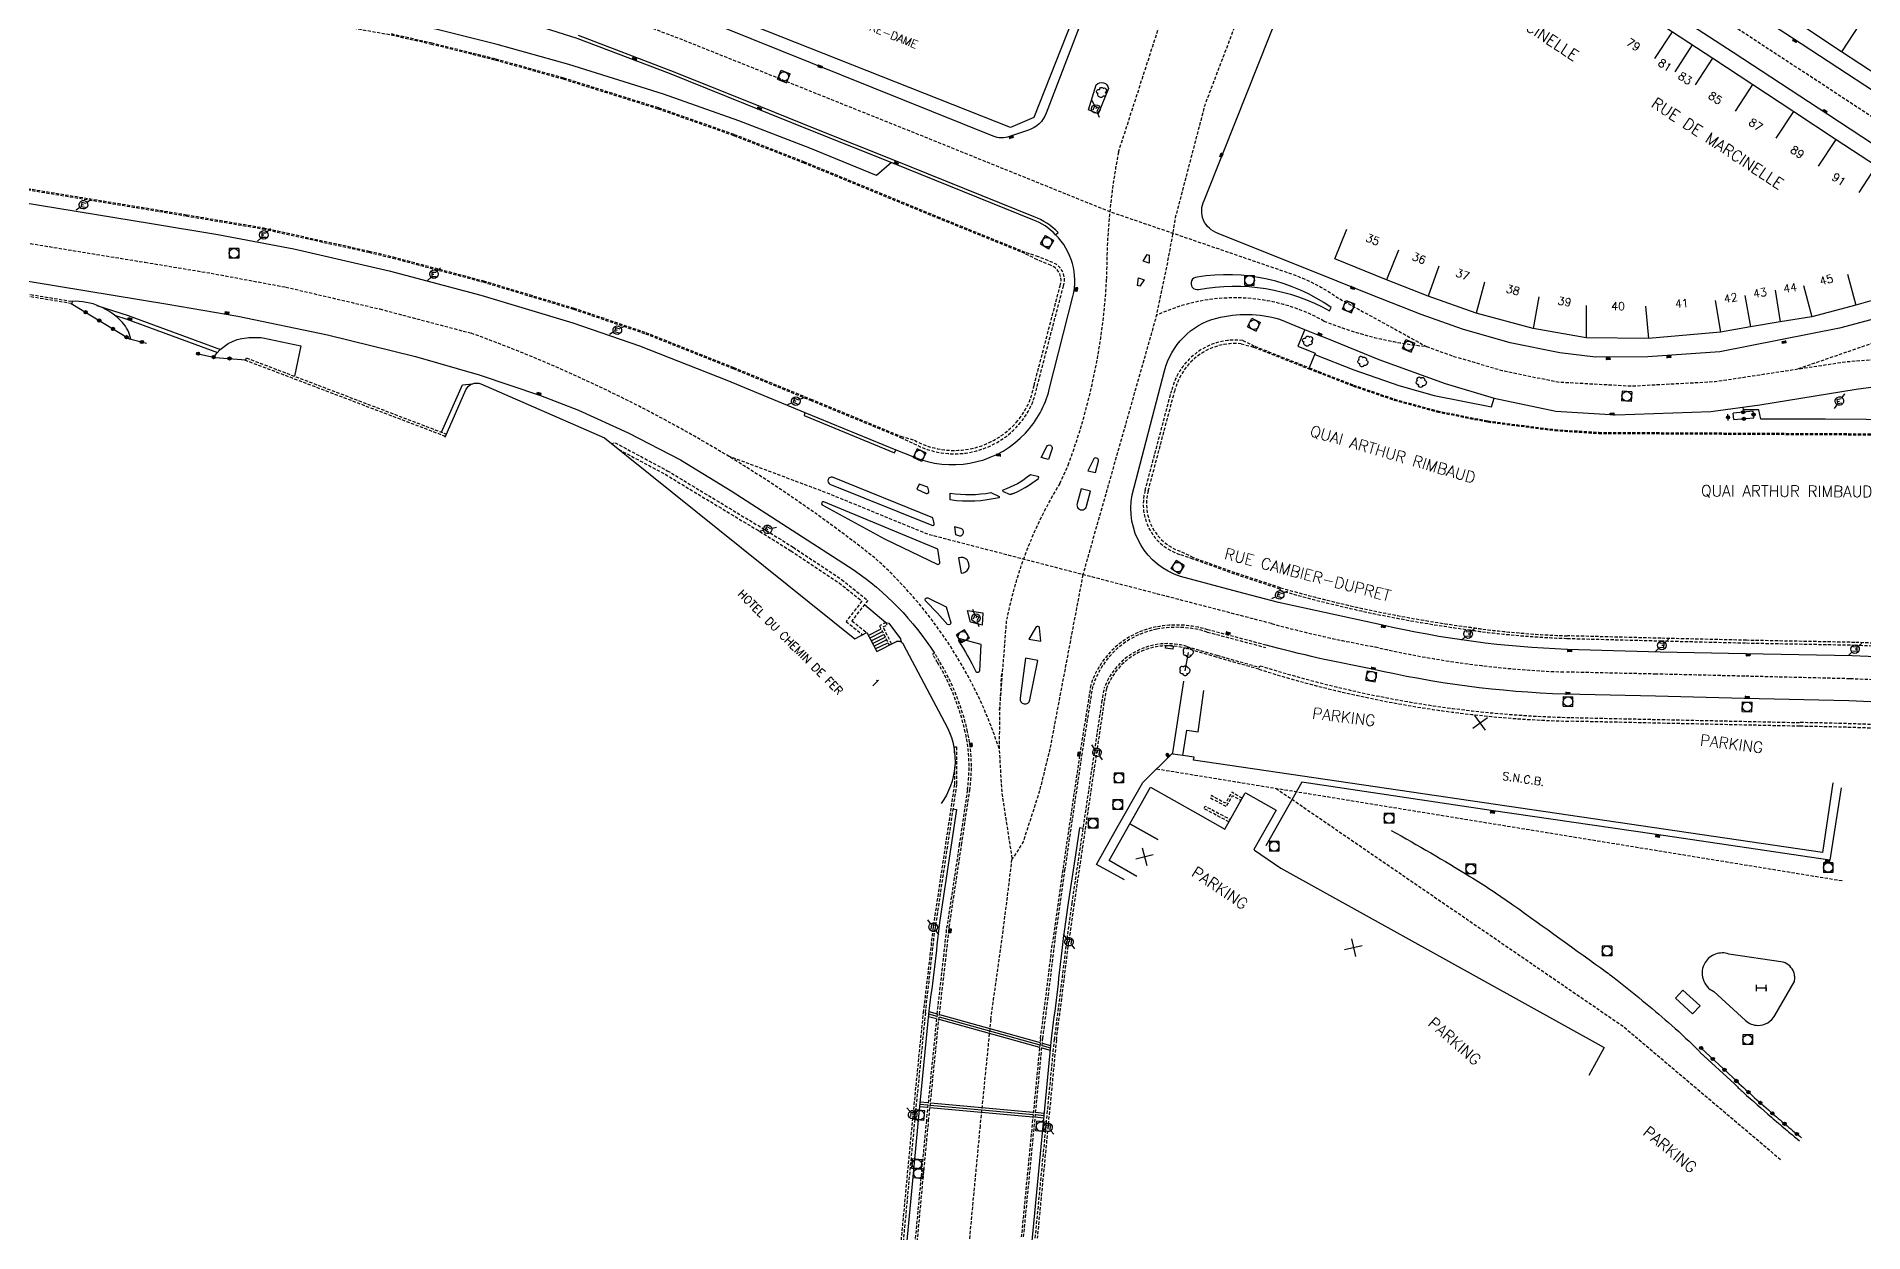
# Model space of a CAD drawing. Header units: millimetres. Extents: x 154999 to 156001, y 121000 to 122001.
# Drawn here: x 155256.5 to 155542, y 121451 to 121637.8 of the extents above; entities that cross this region are included whole.
import ezdxf
from ezdxf.enums import TextEntityAlignment as Align

# ---------------------------------------------------------------- set-up
doc = ezdxf.new("R2010")
doc.units = ezdxf.units.MM
doc.linetypes.add('DASHED', pattern=[0.75, 0.5, -0.25])
doc.layers.get('0').update_dxf_attribs({"linetype": 'CONTINUOUS'})
for name, color, linetype in [('W0001', 6, 'DASHED'), ('W0008', 7, 'CONTINUOUS'), ('W0017', 7, 'CONTINUOUS'), ('W0100', 7, 'CONTINUOUS'), ('W0105', 7, 'CONTINUOUS'), ('W0112', 1, 'DASHED'), ('W0300', 7, 'CONTINUOUS'), ('W0302', 3, 'CONTINUOUS'), ('W0322', 7, 'CONTINUOUS'), ('W0334', 7, 'CONTINUOUS'), ('W0400', 7, 'CONTINUOUS'), ('W0420', 7, 'CONTINUOUS'), ('W0471', 7, 'CONTINUOUS'), ('W0984', 7, 'CONTINUOUS'), ('W0989', 7, 'CONTINUOUS'), ('W0991', 7, 'CONTINUOUS'), ('W1102', 7, 'CONTINUOUS'), ('W1474', 7, 'CONTINUOUS')]:
    doc.layers.add(name, color=color, linetype=linetype)
doc.styles.get("Standard").update_dxf_attribs({"font": 'romans.shx', "width": 0.85})

# ---------------------------------------------------------------- blocks, each defined once
blk = doc.blocks.new('T420')
for p, q in [((0.75, 0.75), (-0.75, 0.75)), ((-0.75, 0.75), (-0.75, -0.75)), ((0.75, 0.75), (0.75, -0.75)), ((0.75, -0.75), (-0.75, -0.75))]:
    blk.add_line(p, q)
blk.add_ellipse((0, 0), major_axis=(-0.53, 0.53), ratio=1, start_param=3.926991, end_param=10.210176)
blk = doc.blocks.new('T300')
for p, q in [((-0.8, 0.51), (-0.86, 0.34)), ((-0.86, 0.34), (-0.86, 0.17)), ((-0.86, 0.17), (-0.74, 0.06)), ((-0.69, 0.63), (-0.8, 0.51)), ((-0.8, -0.06), (-0.74, 0.06)), ((-0.74, 0.06), (-0.69, 0.11)), ((-0.57, 0.69), (-0.69, 0.63)), ((-0.46, 0.69), (-0.57, 0.69)), ((-0.29, 0.63), (-0.46, 0.69)), ((-0.29, 0.63), (-0.17, 0.74)), ((-0.23, 0.57), (-0.29, 0.63)), ((-0.17, 0.74), (-0.06, 0.8)), ((-0.06, 0.8), (0.06, 0.8)), ((0.06, 0.8), (0.23, 0.74)), ((0.23, 0.74), (0.34, 0.63)), ((0.34, 0.63), (0.4, 0.51)), ((0.46, 0.46), (0.34, 0.46)), ((0.4, 0.51), (0.4, 0.46)), ((0.57, 0.4), (0.46, 0.46)), ((0.57, 0.4), (0.69, 0.29)), ((0.69, 0.29), (0.74, 0.17)), ((0.74, 0.06), (0.69, -0.17)), ((0.74, 0.17), (0.74, 0.06)), ((-0.8, -0.17), (-0.8, -0.06)), ((-0.8, -0.23), (-0.8, -0.17)), ((-0.74, -0.34), (-0.8, -0.23)), ((-0.69, -0.4), (-0.74, -0.34)), ((-0.51, -0.46), (-0.69, -0.4)), ((-0.4, -0.46), (-0.51, -0.46)), ((-0.4, -0.46), (-0.34, -0.46)), ((-0.34, -0.46), (-0.34, -0.4)), ((-0.34, -0.51), (-0.34, -0.46)), ((-0.29, -0.63), (-0.34, -0.51)), ((-0.17, -0.74), (-0.29, -0.63)), ((-0.06, -0.8), (-0.17, -0.74)), ((0.06, -0.8), (-0.06, -0.8)), ((0.17, -0.74), (0.06, -0.8)), ((0.23, -0.69), (0.17, -0.74)), ((0.29, -0.46), (0.23, -0.46)), ((0.29, -0.63), (0.23, -0.69)), ((0.46, -0.4), (0.29, -0.46)), ((0.34, -0.51), (0.29, -0.63)), ((0.34, -0.51), (0.34, -0.46)), ((0.57, -0.34), (0.46, -0.4)), ((0.63, -0.29), (0.57, -0.34)), ((0.69, -0.17), (0.63, -0.29))]:
    blk.add_line(p, q)
blk = doc.blocks.new('T400')
for p, q in [((-0.15, 0.3), (0.15, 0.3)), ((-0.15, -0.25), (-0.15, 0.3)), ((-0.15, 0.15), (0.15, 0.15)), ((-0.15, 0), (0.15, 0)), ((0.15, 0.3), (0.15, -0.25)), ((-0.15, -0.15), (0.15, -0.15)), ((-0.15, -0.25), (-0.15, -0.3)), ((-0.15, -0.3), (0.15, -0.3)), ((0.15, -0.3), (0.15, -0.25))]:
    blk.add_line(p, q)
blk = doc.blocks.new('t322o')
at = {"color": 0, "linetype": 'Continuous'}
for radius in [0.25, 0.15]:
    blk.add_circle((0, 0), radius, dxfattribs=at)
blk = doc.blocks.new('t991o')
at = {"color": 0, "linetype": 'Continuous'}
for p, q in [((-1, 1), (1, -1)), ((-1, -1), (1, 1))]:
    blk.add_line(p, q, dxfattribs=at)
blk = doc.blocks.new('T471')
for p, q in [((-0.333334, 0.333334), (-0.333334, -0.333334)), ((-0.333334, 0.333334), (0.333334, 0.333334)), ((-0.333334, 0), (0, 0)), ((0.500001, 0.500001), (1.000002, 1.000002)), ((-0.500001, -0.500001), (-1.000002, -1.000002)), ((-0.333334, -0.333334), (0.333334, -0.333334))]:
    blk.add_line(p, q)
blk.add_ellipse((0, 0), major_axis=(0.471405, 0.471405), ratio=1, start_param=5.4977871438, end_param=11.780972451)
blk = doc.blocks.new('T1474')
at = {"color": 0, "linetype": 'Continuous', "flags": 128}
for points in [[(-0.75, -0.5), (-0.75, 0.5)], [(-0.75, 0), (0.75, 0)], [(0.75, 0), (0.75, -0.5), (0.75, 0.5)]]:
    blk.add_lwpolyline(points, dxfattribs=at)

msp = doc.modelspace()

# ---------------------------------------------------------------- linework, layer by layer
at = {"layer": 'W0001'}
for points in [[(155407.01, 121532.62), (155408.13, 121546.84, -0.089028), (155416.41, 121568.01), (155417.73, 121570.89, 0.075953), (155423.73, 121600.02, -0.049463), (155425.58, 121619.79), (155440.45, 121665.77), (155443.84, 121673.69), (155447.71, 121681.09), (155452.5, 121689.08), (155456.25, 121694.98)], [(155145.29, 121623.57), (155273.51, 121602.57), (155283.82, 121600.87), (155295.47, 121598.7), (155310.17, 121595.28), (155324.31, 121591.54, -0.081125), (155387.52, 121556.38, -0.132174), (155406.93, 121526.6)], [(155431.48, 121594.26, -0.242821), (155457.68, 121593.39, 0.069279), (155473.69, 121589.42, 0.069279)], [(155784.2, 121368.6), (155780.62, 121373.47), (155775.56, 121379.88), (155765.28, 121392.36), (155727.89, 121435.38), (155709.6, 121457.51), (155694.61, 121475.51), (155681.33, 121491.4), (155667.9, 121507.82, 0.126566), (155640.9, 121525.59, 0.031429), (155584.52, 121534.9), (155570.24, 121536.03), (155552.4, 121536.97), (155539.82, 121537.51), (155523.41, 121537.91), (155509.56, 121538.24), (155495.39, 121538.56, -0.048364), (155465.69, 121542.48, -0.020465), (155449.5, 121546.12, -0.020465)], [(155408.94, 121509.25, -0.006975), (155405.62, 121484.3), (155403.95, 121467.69), (155401.4, 121440.59), (155398.42, 121408.4), (155396.72, 121390.26), (155396.66, 121389.66, 0.07716), (155398.86, 121356.18), (155403.61, 121342.36), (155407.85, 121330.32)]]:
    msp.add_lwpolyline(points, format="xyb", dxfattribs=at)
at = {"layer": 'W0001', "flags": 128}
for points in [[(155469.32, 121689.71), (155461.03, 121679.08), (155458.57, 121674.98), (155455.09, 121668.32), (155451.99, 121661.08), (155439.06, 121627.14), (155434.46, 121609.56, -0.015605), (155431.34, 121593.67), (155420.01, 121553.78)], [(155308.17, 121651.94), (155314.29, 121650.47), (155314.29, 121650.47), (155321.28, 121649.15), (155331.01, 121646.66), (155342.91, 121642.9), (155357.56, 121637.32), (155369.5, 121632.54), (155380.44, 121628.12), (155392.48, 121623.31), (155424.22, 121610.5), (155452.32, 121600.87, -0.071556), (155459.87, 121597.01), (155473.69, 121589.42)]]:
    msp.add_lwpolyline(points, format="xyb", dxfattribs=at)
for points in [[(155573.55, 121605.44), (155528.98, 121634.68), (155461.03, 121679.08)], [(155563.42, 121596.83), (155531.76, 121585.92)], [(155473.69, 121589.42), (155477.98, 121587.88), (155485.52, 121585.67), (155494.24, 121583.88), (155505.77, 121583.25), (155518.82, 121583.95), (155530.19, 121585.68), (155539.35, 121587.06), (155556.74, 121588.32), (155607.91, 121593.87)], [(155449.5, 121546.12), (155395.84, 121560.06), (155380.02, 121566.54), (155364.58, 121572.32)], [(155420.01, 121553.78), (155414.86, 121526.54)], [(155407.28, 121538.31), (155407.01, 121532.62), (155406.93, 121526.6), (155407.34, 121519.75), (155408.96, 121509.27)], [(155414.86, 121526.54), (155413.2, 121519.83), (155410.69, 121512.05), (155408.96, 121509.27)], [(155431.55, 121523.44), (155538.89, 121505.93)], [(155450.18, 121520.4), (155504.45, 121483.2), (155529.17, 121462.28)]]:
    msp.add_lwpolyline(points, dxfattribs=at)
at = {"layer": 'W0008'}
for points in [[(155420.67, 121654.7, -0.221529), (155423.3, 121651.04, -0.135212), (155423.13, 121649.01), (155414.29, 121625.85, -0.230207), (155411.52, 121623.23), (155408.56, 121622.24, -0.192485), (155406.01, 121622.27), (155358.62, 121641.35), (155329.48, 121653.11), (155328.33, 121653.49), (155326.58, 121653.94), (155322.13, 121654.94, -0.417501), (155321.3, 121656.22), (155327.39, 121692.39, -0.47997), (155331.69, 121694.56), (155358.29, 121682.67), (155372.19, 121676.42), (155381.45, 121672.28), (155419.02, 121655.46), (155420.67, 121654.7)], [(155540.84, 121670.05), (155547.49, 121663.02), (155561.03, 121648.12), (155579.47, 121627.73, -0.184955), (155580.69, 121623.89, -0.140717), (155579.92, 121621.67), (155574.67, 121613.4, -0.357599), (155570.17, 121611.8), (155550.63, 121624.67), (155530.87, 121637.57), (155511.48, 121650.23), (155504.56, 121654.77), (155474.25, 121674.65), (155473.73, 121675.13), (155473.5, 121675.79), (155472.29, 121687.79)], [(155563.65, 121599.05), (155538.24, 121592.26), (155519.53, 121588.61), (155508.28, 121587.78), (155500.08, 121587.76), (155494.55, 121588.41), (155486.79, 121590.01), (155479.32, 121592.11), (155472.87, 121594.41), (155465.07, 121597.49), (155459.75, 121599.62), (155441.14, 121607.09, -0.458645), (155438.96, 121612.25), (155442.05, 121619.91), (155459.93, 121665.03, -0.192087), (155461.93, 121667.35), (155467.58, 121669.48, -0.244518), (155469.65, 121669.25), (155475.97, 121665.16), (155499.09, 121650.03), (155504.16, 121646.73), (155521.6, 121635.38), (155536.39, 121625.7), (155564.78, 121607.05, -0.229464)], [(155140.8, 121630.51), (155274.51, 121608.61), (155284.88, 121606.9), (155296.72, 121604.69), (155311.64, 121601.22), (155325.98, 121597.43), (155340.35, 121593.1), (155350.73, 121589.51), (155364.37, 121584.14), (155376.58, 121579.13), (155376.45, 121578.62), (155390.6, 121572.83), (155390.79, 121573.28), (155394.66, 121571.79, 0.294296), (155411.05, 121575.89, 0.127565), (155414.75, 121582.68), (155418.47, 121597.22, 0.261128), (155415.76, 121606.89), (155416.13, 121607.25, 0.104697), (155412.39, 121609.7), (155390.5, 121618.53), (155378.46, 121623.33), (155367.51, 121627.76), (155355.63, 121632.51), (155341.2, 121638.01)], [(155424.03, 121629.72), (155422.4, 121625.76), (155420.87, 121626.39), (155422.11, 121630.28, -0.643553), (155424.03, 121629.72)], [(155242.83, 121601.66), (155277.07, 121596.05), (155287.97, 121594.17), (155301.98, 121591.24), (155315.73, 121587.88), (155325.72, 121584.98), (155335.3, 121581.77), (155341.21, 121579.45), (155349, 121575.94), (155357.13, 121571.71), (155365.05, 121566.86), (155384.12, 121554.58, -0.099817), (155396.84, 121541.49, -0.080103)], [(155458.81, 121595.5, 0.199636), (155437.87, 121600.23, 1.109648), (155438.07, 121598.33, -0.175987), (155458.57, 121594.99, 1.087087)], [(155450.57, 121549.43), (155444.2, 121551.08), (155435.26, 121553.5, -0.381197), (155427.72, 121566.24), (155432.79, 121585.61, -0.275547), (155440.92, 121593.85, -0.137132), (155450.76, 121593.67), (155454.63, 121592.1), (155457, 121591.15), (155457.97, 121590.78), (155466.24, 121587.4), (155476.64, 121583.64), (155484.26, 121581.33), (155493.93, 121579.34), (155503.27, 121578.73), (155518.11, 121579.29), (155525.8, 121580.29), (155540.84, 121582.76), (155543.88, 121583.17)], [(155396.79, 121561.79), (155396.79, 121561.79), (155396.6, 121562.64), (155380.92, 121569.01, 0.831554), (155380.47, 121567.91), (155396.44, 121561.49, 0.662331), (155396.79, 121561.79)], [(155409.14, 121566.47), (155408.68, 121566.29, 0.085733), (155413.08, 121568.82), (155413.14, 121569.04), (155411.82, 121569.39, -0.096354), (155407.52, 121566.98), (155407.46, 121566.82), (155408.68, 121566.29)], [(155395.55, 121566.45, 0.55671), (155395.95, 121566.8), (155395.81, 121567.45), (155394.45, 121567.93), (155394.08, 121567.11), (155395.55, 121566.45)], [(155406.95, 121565.8, -0.093946), (155399.29, 121565.44), (155399.29, 121566.5, 0.079445), (155405.63, 121566.59), (155406.95, 121566.01), (155406.95, 121565.8)], [(155419.12, 121564.88, 1.022757), (155420.6, 121564.47), (155421.22, 121566.84), (155419.74, 121567.2), (155419.12, 121564.88)], [(155400.99, 121554.02, 1.196323), (155400.6, 121556.41), (155400.99, 121554.02)], [(155399.39, 121546.27, -0.570184), (155398.89, 121546), (155397.28, 121547.77), (155395.44, 121549.68, -0.737696), (155395.8, 121550.13), (155398.67, 121548.77), (155399.39, 121546.27)], [(155696.98, 121494.69), (155685.26, 121499.56), (155677.9, 121503.22), (155670.47, 121510.49, 0.040642), (155661.35, 121518.27, 0.087088), (155639.94, 121528.74, 0.034491), (155614.7, 121534.76), (155584.49, 121538.49), (155570.43, 121539.57), (155554.06, 121540.54), (155540.21, 121541.1), (155523.55, 121541.4), (155510.21, 121541.69), (155495.65, 121542.1, -0.048305), (155466.62, 121545.94), (155450.57, 121549.43)], [(155780.67, 121365.93), (155778.45, 121368.72), (155771.45, 121377.23), (155725.21, 121433.17), (155706.92, 121455.29), (155691.94, 121473.28), (155678.67, 121489.17), (155665.32, 121505.15), (155659.21, 121511.66, 0.122401), (155641.86, 121522.43, 0.032504), (155584.22, 121531.44), (155570.01, 121532.56), (155552.23, 121533.5), (155539.7, 121534.04), (155523.33, 121534.44), (155509.48, 121534.77), (155495.29, 121535.09, -0.048266), (155464.98, 121539.08, -0.020365), (155448.63, 121542.76)]]:
    msp.add_lwpolyline(points, format="xyb", dxfattribs=at)
for points in [[(155429.41, 121602.75), (155430.05, 121603.81), (155430.35, 121603.67), (155430.35, 121602.46)], [(155428.69, 121600.15), (155429.57, 121599.83), (155428.9, 121598.85), (155428.56, 121598.96)], [(155402, 121548.15), (155404.41, 121547.83), (155404.27, 121545.87), (155402.46, 121546.36)]]:
    msp.add_lwpolyline(points, close=True, dxfattribs=at)
msp.add_lwpolyline([(155458.57, 121594.99), (155458.81, 121595.5)], dxfattribs=at)
for points in [[(155414.65, 121571.76), (155413.51, 121572.1), (155414.4, 121573.82, -0.857281), (155415.21, 121573.5)], [(155422.45, 121571.52, 0.857889), (155421.65, 121571.77), (155420.8, 121570.02), (155421.97, 121569.72)], [(155379.57, 121565.17, 0.844572), (155379.29, 121564.67), (155389.04, 121559.39), (155397.33, 121555.38, 0.501241), (155397.65, 121555.72), (155397.34, 121557.76)], [(155400.73, 121559.84, 0.884318), (155400.97, 121560.98), (155399.96, 121561.24), (155400.13, 121560.05)], [(155413.24, 121545.45, 0.688564), (155412.74, 121545.6), (155411.59, 121543.7), (155413.44, 121543.39), (155413.24, 121545.45)], [(155400.57, 121543.45, -0.024284), (155403.31, 121538.65, 0.503732), (155403.9, 121538.76), (155404.12, 121542.85), (155400.83, 121543.75), (155400.83, 121543.75, 0.558974), (155400.57, 121543.45)], [(155411.72, 121534.2), (155413, 121540.34), (155411.05, 121540.74), (155410.21, 121534.47, 0.994095), (155411.72, 121534.2, -0.999999)]]:
    msp.add_lwpolyline(points, format="xyb", close=True, dxfattribs=at)
at = {"layer": 'W0008', "flags": 128}
for points in [[(155425.36, 121514.28), (155429.38, 121521.29), (155434.07, 121525.93), (155435.79, 121537.11)], [(155435.65, 121525.53), (155434.08, 121525.75), (155434.07, 121525.93)], [(155538.47, 121520.47), (155536.74, 121509.17), (155509.29, 121513.24), (155483.79, 121516.95), (155454.23, 121521.38), (155448.59, 121511.4)]]:
    msp.add_lwpolyline(points, dxfattribs=at)
msp.add_lwpolyline([(155468.18, 121513.83, -0.010163), (155480.49, 121506.64, -0.018026), (155487.19, 121502.2, -0.001462), (155501.83, 121491.67, -0.01095), (155503.75, 121490.22, -0.011197), (155512.01, 121483.36, -0.020465), (155516.28, 121479.33, -0.012621), (155516.41, 121479.18, 0.026335), (155516.48, 121479.11), (155521.83, 121474.21), (155521.98, 121474.05, 0.015992), (155523.17, 121472.92, 0.004441), (155527.59, 121469.02, 0.003372), (155529.77, 121467.16, 0.003372), (155531.96, 121465.34)], format="xyb", dxfattribs=at)
msp.add_lwpolyline([(155530.44, 121492.64, 0.114777), (155529.44, 121493.23), (155520.96, 121494.51, 0.170793), (155518.85, 121494.49, 0.170793), (155517.22, 121493.17, 0.214723), (155516.9, 121490.59, 0.214723), (155518.61, 121488.63), (155523.55, 121484.11, 0.090371), (155524.45, 121483.56, 0.090371), (155525.48, 121483.36, 0.137311), (155527.01, 121483.77, 0.137311), (155528.1, 121484.91), (155531.17, 121490.2, 0.07283), (155531.23, 121490.94, 0.07283), (155531.08, 121491.67, 0.114777)], format="xyb", close=True, dxfattribs=at)
at = {"layer": 'W0017', "flags": 128}
msp.add_lwpolyline([(155426.51, 121506.08), (155422.14, 121508.51), (155425.36, 121514.28)], dxfattribs=at)
msp.add_lwpolyline([(155515.28, 121485.16), (155516.44, 121486.44), (155513.76, 121488.87), (155512.6, 121487.59)], close=True, dxfattribs=at)
at = {"layer": 'W0100'}
for points in [[(155544.48, 121663.19), (155544.48, 121663.19), (155549.02, 121658.43), (155553.82, 121653.15), (155553.9, 121653.2), (155558.5, 121648.07), (155558.37, 121647.98), (155578.7, 121625.57), (155578.89, 121625.1), (155578.76, 121624.62), (155572.3, 121614.34), (155571.81, 121614.04), (155571.16, 121614.21), (155544.28, 121631.73), (155538.55, 121635.46), (155532.65, 121639.34), (155527.54, 121642.66), (155519.21, 121648.17), (155513.13, 121652.2), (155515.89, 121656.37)], [(155483.31, 121651.5), (155486.06, 121655.68), (155499.1, 121647.11), (155505.45, 121642.94), (155512.11, 121638.59), (155518.43, 121634.48), (155524.71, 121630.36), (155531.07, 121626.14), (155537.71, 121621.78), (155544.02, 121617.66)], [(155421.69, 121648.84), (155412.35, 121625.22), (155408.71, 121623.64), (155361.68, 121642.22)], [(155548.42, 121598.04), (155540.8, 121595.9), (155533.9, 121594.07), (155528.97, 121593.28), (155524.3, 121592.47), (155519.63, 121591.66), (155508.36, 121590.69), (155498.63, 121590.77), (155490.38, 121592.23), (155481.48, 121594.61), (155473.97, 121597.26), (155467.47, 121599.84), (155459.4, 121603.13), (155461.28, 121607.76)]]:
    msp.add_lwpolyline(points, dxfattribs=at)
msp.add_lwpolyline([(155320.4, 121575.24), (155323.62, 121582.67, -0.387371), (155325.97, 121583.58), (155345.26, 121575.14), (155384.4, 121543.73), (155386.26, 121544.72), (155387.81, 121541.75), (155390.78, 121543.29, -0.443007), (155391.95, 121542.92), (155398.88, 121529.82, -0.276473), (155397.86, 121518.01)], format="xyb", dxfattribs=at)
at = {"layer": 'W0100', "flags": 128}
msp.add_lwpolyline([(155432.95, 121542.28), (155433.01, 121542.75), (155434.11, 121542.62), (155434.06, 121542.16)], close=True, dxfattribs=at)
for points in [[(155537.16, 121521.26), (155535.55, 121510.37), (155437.32, 121524.77), (155437.39, 121525.26), (155435.65, 121525.53), (155436.26, 121529.5), (155438.04, 121529.22), (155438.9, 121535.68)], [(155428.45, 121506.64), (155424.1, 121509.11), (155427.36, 121514.85), (155431.71, 121512.39), (155427.36, 121514.85), (155430.59, 121520.6), (155437.99, 121516.41), (155442.19, 121514.03), (155445.34, 121519.58), (155445.4, 121519.7), (155450.23, 121516.98), (155446.7, 121510.83), (155446.82, 121510.75), (155450.94, 121507.9), (155501.46, 121479.88), (155499.04, 121475.51)], [(155450.23, 121516.98), (155450.23, 121516.98)]]:
    msp.add_lwpolyline(points, dxfattribs=at)
at = {"layer": 'W0105', "flags": 128}
for points in [[(155386.48, 121544.29), (155388.5, 121545.3)], [(155386.7, 121543.87), (155388.71, 121544.87)], [(155386.92, 121543.45), (155388.92, 121544.44)], [(155387.15, 121543.02), (155389.14, 121544.01)], [(155387.37, 121542.6), (155389.35, 121543.58)], [(155387.59, 121542.17), (155389.56, 121543.15)]]:
    msp.add_lwpolyline(points, dxfattribs=at)
at = {"layer": 'W0112'}
for points in [[(155000, 121658.24), (155000.22, 121658.2), (155000.19, 121657.77, 0.381671), (155001.06, 121656.69), (155001.72, 121656.58), (155001.72, 121656.5), (155028.01, 121651.68), (155032.46, 121650.85), (155032.46, 121650.85), (155139.68, 121633.05), (155275.81, 121610.71), (155279.96, 121610.01), (155291.96, 121607.98), (155308.5, 121604.33), (155312.24, 121603.42), (155326.35, 121599.68), (155340.47, 121595.43), (155351.74, 121591.6), (155365.44, 121586.15), (155377.51, 121581.2), (155391.59, 121575.4)], [(155139.65, 121632.87), (155275.77, 121610.52), (155279.92, 121609.82), (155291.93, 121607.79), (155308.46, 121604.14), (155312.2, 121603.23), (155326.3, 121599.5), (155340.42, 121595.25), (155351.67, 121591.42), (155365.37, 121585.97), (155377.44, 121581.03), (155391.53, 121575.22), (155393.57, 121574.27, 0.34991), (155410, 121577.21, 0.136455), (155412.87, 121583.18), (155416.97, 121598.84, 0.402541), (155415.32, 121602.53), (155413.08, 121603.44), (155411.02, 121604.12), (155397.73, 121609.51), (155376.55, 121618.23), (155365.54, 121622.53), (155353.71, 121626.7), (155338.91, 121631.35), (155328.18, 121634.35), (155318.34, 121636.79), (155311.77, 121638.3)], [(155391.59, 121575.4), (155393.7, 121574.77, 0.34991), (155409.6, 121577.56, 0.138244), (155412.39, 121583.35), (155416.46, 121598.89, 0.402541), (155415.04, 121602.09), (155412.91, 121602.96), (155410.96, 121603.95), (155397.65, 121609.34), (155376.48, 121618.05), (155365.48, 121622.35), (155353.65, 121626.52), (155338.86, 121631.16), (155328.13, 121634.17), (155318.3, 121636.61), (155311.73, 121638.11), (155306.47, 121639.03)], [(155450.83, 121551.53), (155443.74, 121553.85), (155437.21, 121556.22), (155435.12, 121556.94, -0.400532), (155429.74, 121566.92), (155433.89, 121582.57, -0.379028), (155444.99, 121590.36), (155446.88, 121589.45), (155455.39, 121586.1), (155456.83, 121585.52), (155462.28, 121583.4), (155468.71, 121581.19), (155475.38, 121579.37), (155483.29, 121577.79), (155493.78, 121576.44), (155500.6, 121576.01), (155543.87, 121575.78), (155554.25, 121575.68), (155564.28, 121575.21), (155574.21, 121574.54), (155589.6, 121572.92), (155601.41, 121571.16)], [(155450.9, 121551.73), (155443.81, 121554.05), (155437.28, 121556.42), (155437.28, 121556.42), (155435.35, 121557.38, -0.400532), (155430.23, 121566.88), (155434.34, 121582.36, -0.379028), (155444.75, 121589.84), (155446.68, 121589.34), (155446.68, 121589.34), (155455.32, 121585.93), (155456.77, 121585.37), (155462.23, 121583.24), (155468.67, 121581.04), (155475.34, 121579.21), (155483.27, 121577.63), (155493.77, 121576.28), (155500.6, 121575.85), (155543.86, 121575.62), (155554.25, 121575.52), (155564.27, 121575.05), (155574.2, 121574.38), (155589.58, 121572.76), (155601.39, 121571)], [(155450.83, 121551.53), (155450.78, 121551.33, 0.03711), (155480.25, 121545.18, 0.003433), (155482.43, 121544.86, 0.022171), (155495.7, 121543.81), (155510.31, 121543.43, 0.000919), (155510.31, 121543.43), (155523.68, 121543.1), (155540.61, 121542.78), (155553.23, 121542.27)], [(155553.25, 121542.68), (155540.62, 121543.19), (155523.69, 121543.52), (155510.32, 121543.84), (155495.72, 121544.22, -0.022163), (155482.49, 121545.27, -0.003428), (155480.31, 121545.59, -0.03711), (155450.9, 121551.73, -0.03711)], [(155448.63, 121542.76), (155439.56, 121545.16, 0.123273), (155431.49, 121545.61, 0.275293), (155421.25, 121536.52), (155419.5, 121525.5), (155416.87, 121507.65), (155415.27, 121496.32, -0.003443), (155413.39, 121481.33), (155410.4, 121450.34)], [(155410.76, 121450.31), (155413.75, 121481.3, 0.00357), (155415.69, 121496.84), (155417.22, 121507.59), (155419.86, 121525.45), (155421.6, 121536.44, -0.27474), (155431.56, 121545.26, -0.123395), (155439.46, 121544.81), (155448.54, 121542.41)], [(155412.58, 121450.13), (155415.57, 121481.12, 0.00357), (155417.55, 121496.89), (155417.65, 121497.59), (155418.32, 121502.41), (155419.44, 121509.9), (155422.99, 121533.81), (155423.4, 121536.13, -0.397055), (155436.25, 121542.55), (155440.97, 121541.18), (155447.61, 121539.31)], [(155447.52, 121539), (155440.88, 121540.88), (155436.23, 121542.22, 0.397055), (155423.7, 121536), (155423.31, 121533.76), (155419.75, 121509.86), (155418.64, 121502.36), (155418.01, 121497.88), (155417.87, 121496.85, -0.00357), (155415.87, 121481.09), (155412.88, 121450.1)], [(155393.37, 121441.34), (155395.92, 121468.47), (155397.6, 121485.11, 0.00357), (155399.14, 121498.75), (155401.07, 121511.57), (155402.34, 121520.09, 0.091142), (155402, 121529.24, 0.080103), (155397.63, 121540.22, 0.008156), (155396.84, 121541.49), (155396.52, 121541.32, -0.008272), (155397.32, 121540.03, -0.080103), (155401.64, 121529.16, -0.091137), (155401.98, 121520.14), (155400.71, 121511.63), (155398.78, 121498.78, -0.00357), (155397.24, 121485.15), (155395.56, 121468.5), (155393.01, 121441.38)], [(155447.61, 121539.31), (155447.7, 121539.55, 0.070667), (155496.23, 121531.45), (155532.02, 121530.67, -0.010814), (155551.33, 121529.96), (155551.29, 121529.39, 0.010815), (155532.01, 121530.09), (155496.21, 121530.87, -0.070674), (155447.52, 121539)], [(155399.98, 121525.96), (155399.98, 121526.87), (155400.26, 121526.87), (155400.28, 121521), (155396.88, 121498.23, -0.00357), (155395.41, 121485.33), (155393.74, 121468.68), (155391.18, 121441.55), (155388.2, 121409.35), (155386.5, 121391.24), (155386.01, 121386.2, -0.107597), (155383.7, 121379, -0.182335), (155373.48, 121370.91), (155373.39, 121371.19, 0.182335), (155383.44, 121379.15, 0.107597), (155385.71, 121386.23), (155386.2, 121391.27), (155387.9, 121409.38), (155390.88, 121441.58), (155393.44, 121468.71), (155395.11, 121485.36, 0.00357), (155396.61, 121498.27), (155400, 121521.02), (155399.99, 121523.68)]]:
    msp.add_lwpolyline(points, format="xyb", dxfattribs=at)
msp.add_lwpolyline([(155262.05, 121596.12), (155214.86, 121603.88), (155214.92, 121604.23), (155262.11, 121596.47)], close=True, dxfattribs=at)
for points in [[(155320.45, 121575.36), (155289.19, 121587.25), (155289.34, 121587.63), (155320.61, 121575.73)], [(155346.32, 121574.29), (155346.93, 121574.39), (155355.09, 121570.02), (155371.16, 121560.31), (155374.76, 121558.05), (155382.33, 121553.03), (155386.41, 121549.76), (155383.94, 121546.58), (155386.26, 121544.72)], [(155347.5, 121573.34), (155354.77, 121569.45), (155370.81, 121559.75), (155374.4, 121557.49), (155381.94, 121552.5), (155385.5, 121549.65), (155383.03, 121546.47), (155385.63, 121544.38)], [(155390.13, 121542.95), (155388.81, 121545.61), (155389.42, 121545.91), (155389.24, 121546.29), (155388.25, 121545.8), (155389.76, 121542.76)]]:
    msp.add_lwpolyline(points, dxfattribs=at)
at = {"layer": 'W0112', "flags": 128}
for points in [[(155444.92, 121518.84), (155443.27, 121519.78), (155442.3, 121518.06), (155440.12, 121519.25), (155439.94, 121518.92), (155442.44, 121517.56), (155443.41, 121519.26), (155444.73, 121518.51)], [(155442.83, 121515.15), (155439.27, 121517.05), (155438.94, 121517.23), (155439.14, 121517.61), (155439.48, 121517.43), (155443.04, 121515.53)]]:
    msp.add_lwpolyline(points, dxfattribs=at)
at = {"layer": 'W0302', "flags": 128}
msp.add_lwpolyline([(155436, 121538.75), (155436.52, 121541.62)], dxfattribs=at)
at = {"layer": 'W0322'}
for points in [[(155261.96, 121596.14), (155271.05, 121590.61), (155273.7, 121589.96)], [(155281.77, 121588.29), (155284.45, 121587.7), (155289.23, 121587.35)], [(155520.85, 121577.87), (155520.77, 121578.84)], [(155521.72, 121578), (155524.84, 121578.25), (155524.75, 121579.33), (155521.6, 121579)]]:
    msp.add_lwpolyline(points, dxfattribs=at)
at = {"layer": 'W0322', "flags": 128}
msp.add_lwpolyline([(155516.6, 121479.82), (155522.16, 121474.63, 0.005104), (155524.97, 121472.06, 0.005104), (155527.83, 121469.54, 0.003899), (155530.04, 121467.66, 0.003899), (155532.29, 121465.81)], format="xyb", dxfattribs=at)
at = {"layer": 'W0334'}
for points in [[(155415.76, 121606.89, 0.104785), (155412.2, 121609.23), (155390.31, 121618.07), (155378.28, 121622.87), (155367.32, 121627.3), (155355.45, 121632.05), (155341.03, 121637.54), (155329.49, 121641.19), (155320.03, 121643.61), (155313.65, 121645.06), (155307.09, 121646.38)], [(155271.27, 121590.55, 0.138436), (155269.96, 121593.18, 0.22116), (155262.11, 121596.47, 0.22116)], [(155284.24, 121587.75, -0.231325), (155289.42, 121590.79, -0.039321), (155291.9, 121590.78), (155297.83, 121589.52), (155296.86, 121584.77)], [(155399.71, 121517.18), (155400.26, 121517.09), (155397.62, 121499.41, -0.00357), (155395.96, 121485.62), (155394.26, 121468.57), (155391.67, 121440.85), (155388.8, 121410.2), (155388.08, 121401.97), (155387.51, 121401.98)], [(155420.07, 121514.14), (155419.47, 121514.23), (155418.84, 121509.99), (155417.73, 121502.49), (155417.05, 121497.67), (155416.96, 121496.97, -0.00006), (155416.73, 121495.05, -0.00357), (155415.07, 121481.26), (155412.09, 121450.21), (155409.5, 121422.38), (155407.62, 121401.34), (155408.02, 121401.3)]]:
    msp.add_lwpolyline(points, format="xyb", dxfattribs=at)
for points in [[(155390.12, 121618.14), (155387.77, 121616.12), (155377.37, 121620.4), (155366.24, 121624.69), (155354.51, 121628.85), (155339.72, 121633.49), (155328.52, 121636.58), (155319.14, 121638.96), (155312.31, 121640.51), (155306.63, 121641.77)], [(155265.96, 121595.85), (155270.87, 121594.28), (155285.26, 121588.96)], [(155268.71, 121594.34), (155270.67, 121593.71), (155284.8, 121588.49)], [(155454.68, 121592.08), (155453.61, 121589.48), (155456.29, 121588.36), (155455.39, 121586.1)], [(155456.23, 121588.19), (155462.33, 121585.77), (155469.37, 121583.31), (155474.9, 121581.79), (155483.87, 121579.97), (155484.26, 121581.33)], [(155319.83, 121576.03), (155323.1, 121583.45), (155324.69, 121583.6)], [(155555.13, 121584.58), (155555.24, 121577.9), (155535.98, 121578.08), (155525.91, 121578.07), (155525.62, 121579.51), (155523.21, 121579.5), (155523.17, 121579.95)], [(155521.72, 121578), (155521.6, 121579)], [(155385.89, 121549.09), (155389.24, 121546.29), (155389.69, 121546.22), (155391.51, 121543.77), (155391.62, 121543.29)], [(155395.95, 121485.51), (155397.24, 121485.15)], [(155395.88, 121484.77), (155397.17, 121484.41)], [(155395.92, 121485.14), (155397.2, 121484.78)], [(155397.52, 121484.31), (155413.25, 121479.94)], [(155397.55, 121484.68), (155413.29, 121480.31)], [(155397.59, 121485.05), (155413.33, 121480.68)], [(155413.61, 121479.84), (155414.9, 121479.48)], [(155413.64, 121480.21), (155414.94, 121479.85)], [(155413.68, 121480.58), (155414.95, 121480.23)], [(155395.84, 121471.24), (155394.53, 121471.35)], [(155412.27, 121469.76), (155396.2, 121471.2)], [(155395.77, 121470.51), (155394.46, 121470.62)], [(155395.8, 121470.87), (155394.5, 121470.99)], [(155412.2, 121469.03), (155396.12, 121470.47)], [(155412.24, 121469.4), (155396.16, 121470.84)], [(155413.88, 121468.88), (155412.56, 121469)], [(155413.92, 121469.25), (155412.6, 121469.37)], [(155413.95, 121469.61), (155412.63, 121469.73)]]:
    msp.add_lwpolyline(points, dxfattribs=at)
at = {"layer": 'W0334', "flags": 128}
msp.add_lwpolyline([(155376.58, 121579.13), (155390.79, 121573.28)], dxfattribs=at)
at = {"layer": 'W1102'}
for p, q in [((155541.28, 121639.65), (155538.55, 121635.46)), ((155509.37, 121634.4), (155512.11, 121638.59)), ((155515.71, 121630.29), (155518.43, 121634.48)), ((155521.96, 121626.18), (155524.71, 121630.36)), ((155528.31, 121621.97), (155531.07, 121626.14)), ((155534.97, 121617.6), (155537.71, 121621.78)), ((155541.29, 121613.47), (155544.02, 121617.66)), ((155469.32, 121604.49), (155467.47, 121599.84)), ((155475.63, 121601.98), (155473.97, 121597.26)), ((155539.45, 121600.72), (155540.8, 121595.9)), ((155482.77, 121599.46), (155481.48, 121594.61)), ((155491.26, 121597.17), (155490.38, 121592.23)), ((155523.45, 121597.4), (155524.3, 121592.47)), ((155528.18, 121598.22), (155528.97, 121593.28)), ((155532.62, 121598.93), (155533.9, 121594.07)), ((155498.67, 121595.84), (155498.63, 121590.77)), ((155507.93, 121595.7), (155508.36, 121590.69)), ((155518.78, 121596.61), (155519.63, 121591.66))]:
    msp.add_line(p, q, dxfattribs=at)
at = {"layer": 'W1102', "flags": 128}
msp.add_lwpolyline([(155512.54, 121632.35), (155515.26, 121636.54)], dxfattribs=at)

# ---------------------------------------------------------------- block references
at = {"layer": 'W0300'}
for p, rotation in [((155422.9, 121629.07), 247.540686974838), ((155455.09, 121590.22), 247.687106562128), ((155463.79, 121587), 338.329413611994), ((155472.92, 121583.8), 344.6597660089701)]:
    msp.add_blockref('T300', p, dxfattribs=dict(at, rotation=rotation))
for p in [(155436.52, 121541.62), (155436, 121538.75)]:
    msp.add_blockref('T300', p, dxfattribs=at)
at = {"layer": 'W0322'}
for p, rotation in [((155264.21, 121594.77), 328.648058636387), ((155266.34, 121593.47), 328.648058636387), ((155268.48, 121592.17), 328.648058636387), ((155270.61, 121590.87), 328.648058636387), ((155272.98, 121590.13), 346.263641217066), ((155281.77, 121588.29), 347.676880735291), ((155284.21, 121587.76), 347.676880735291), ((155286.7, 121587.54), 355.810975156971), ((155520.81, 121578.35), 94.55495922609231), ((155523.17, 121579.16), 185.967522354512), ((155523.28, 121578.12), 4.573848242872129), ((155524.8, 121578.79), 4.573848242872129), ((155516.6, 121479.82), 317.018788866393), ((155518.43, 121478.11), 317.018788866393), ((155520.26, 121476.41), 317.018788866393), ((155522.08, 121474.7), 317.018788866393), ((155522.16, 121474.63), 316.8880414409942), ((155524, 121472.93), 317.6563406870702), ((155525.86, 121471.26), 318.4246399330077), ((155527.74, 121469.61), 319.1929391790882), ((155529.64, 121467.99), 319.9612384256245), ((155531.57, 121466.4), 320.7295376712689)]:
    msp.add_blockref('t322o', p, dxfattribs=dict(at, rotation=rotation))
at = {"layer": 'W0400'}
for p, rotation in [((155531.22, 121637.19), 236.8606208561581), ((155349.95, 121634.32), 249.137319555829), ((155378.96, 121633.16), 248.059524017909), ((155369.45, 121626.6), 247.992773681031), ((155535.96, 121626.17), 56.78719825984502), ((155408.81, 121622.13), 288.487263104326), ((155441.65, 121619.31), 158.0154972143093), ((155390.84, 121618.04), 248.017819505148), ((155418.99, 121598.33), 165.6262183458794), ((155462.15, 121598.55), 248.46671838911), ((155271.16, 121593.73), 72.25333901460098), ((155286.33, 121594.67), 80.24340247884899), ((155457.04, 121591.33), 247.826015272473), ((155529.58, 121590.1), 102.9930566298945), ((155502.07, 121587.52), 270.157960516759), ((155511.55, 121587.81), 274.236694882222), ((155335.04, 121582.04), 71.510909609102), ((155502.71, 121578.86), 86.25815979376704), ((155406.86, 121572.45), 85.06601659562203), ((155466.94, 121545.65), 259.5345094982514), ((155442.69, 121544.62), 255.197647168806), ((155496.05, 121541.9), 268.3716689882784), ((155523.94, 121541.23), 268.9626004423944), ((155465.37, 121539.14), 259.6484577008883), ((155495.77, 121535.24), 268.6959646370534), ((155523.8, 121534.62), 268.5937007165243), ((155402.54, 121527.18), 8.863525916038988), ((155419.4, 121525.7), 171.6079756504377), ((155433.28, 121525.55), 220.2029318567405), ((155483.99, 121516.67), 257.9329417471336), ((155509.79, 121512.93), 257.7883865398746), ((155536.38, 121509), 80.64677542201511), ((155399.25, 121498.14), 354.9092928641483)]:
    msp.add_blockref('T400', p, dxfattribs=dict(at, rotation=rotation))
at = {"layer": 'W0420'}
for p, rotation in [((155373.29, 121631.59), 158.059524017909), ((155414.44, 121605.72), 148.034126748991), ((155287.4, 121603.97), 359.3541460729091), ((155446.06, 121599.76), 178.803587826979), ((155461.55, 121595.65), 158.46671838911), ((155446.74, 121592.82), 154.257267115698), ((155470.9, 121589.52), 158.46671838911), ((155504.98, 121581.64), 356.258159793767), ((155394.5, 121572.45), 334.913955152062), ((155434.81, 121554.96), 327.219692976354), ((155401.29, 121544.13), 301.243575457556), ((155465.09, 121537.9), 169.6484577008884), ((155495.82, 121533.96), 178.6959646370534), ((155523.8, 121533.13), 178.5937007165244), ((155394.5, 121469.33), 264.367796883678), ((155413.5, 121467.57), 264.706676902517), ((155394.09, 121461.67), 264.367796883678), ((155394.34, 121460.22), 264.367796883678)]:
    msp.add_blockref('T420', p, dxfattribs=dict(at, rotation=rotation))
for p in [(155425.63, 121522.01), (155425.46, 121517.84), (155421.58, 121514.93), (155467.84, 121515.71), (155449.9, 121511.34), (155480.62, 121507.8), (155536.45, 121508.02), (155501.92, 121494.97), (155523.86, 121481.11)]:
    msp.add_blockref('T420', p, dxfattribs=at)
at = {"layer": 'W0471'}
for p, rotation in [((155422.03, 121626.53), 247.540686974838), ((155263.88, 121611.56), 350.6985176731559), ((155292.07, 121606.85), 359.3541460729091), ((155318.64, 121600.71), 359.3541460729091), ((155347.28, 121591.98), 343.231769843189), ((155375.17, 121580.89), 338.313430510667), ((155538.21, 121580.89), 9.2911511366133), ((155370.77, 121560.85), 328.8603852256721), ((155450.77, 121550.62), 341.858985226973), ((155403.31, 121546.99), 244.030632662116), ((155480.2, 121544.49), 176.6603523390784), ((155510.47, 121542.71), 178.6008867560384), ((155540.65, 121542.13), 177.6985893340333), ((155422.23, 121526.01), 260.047104014477), ((155396.63, 121498.69), 261.509380679484), ((155417.86, 121496.43), 262.065796309423), ((155393.43, 121469.41), 264.367796883678), ((155414.56, 121467.43), 264.706676902517)]:
    msp.add_blockref('T471', p, dxfattribs=dict(at, rotation=rotation))
at = {"layer": 'W0991'}
for p, rotation in [((155482.08, 121530.63), 80.3024651165827), ((155429.65, 121509.72), 329.28740382125), ((155462.29, 121495.48), 237.8283450305003)]:
    msp.add_blockref('t991o', p, dxfattribs=dict(at, rotation=rotation))
at = {"layer": 'W1474'}
msp.add_blockref('T1474', (155526.02, 121489.22), dxfattribs=at)

# ---------------------------------------------------------------- texts
at = {"layer": 'W0984'}
for s, rotation, p in [('ECOLE NOTRE-DAME', 338.1104, (155386.13, 121639.72)), ('HOTEL DU CHEMIN DE FER', 315.0138, (155374.34, 121543.21)), ('S.N.C.B.', 351.5478, (155488.85, 121521.86))]:
    msp.add_text(s, height=1.25, rotation=rotation, dxfattribs=at).set_placement(p, align=Align.MIDDLE)
at = {"layer": 'W0989'}
for s, rotation, p in [('RUE DE MARCINELLE', 326.8356, (155487.17, 121641.21)), ('RUE DE MARCINELLE', 326.8356, (155519.2, 121621.16)), ('QUAI ARTHUR RIMBAUD', 343.7752, (155468.43, 121572.49)), ('QUAI ARTHUR RIMBAUD', 359.6935, (155529.98, 121566.74)), ('RUE CAMBIER-DUPRET', 345.437, (155455.14, 121553.77)), ('PARKING', 352.8944, (155460.79, 121531.54)), ('PARKING', 352.8944, (155521.37, 121527.34)), ('PARKING', 326.1378, (155441.42, 121504.82)), ('PARKING', 318.8901, (155478.11, 121480.88)), ('PARKING', 320.7104, (155511.74, 121463.96))]:
    msp.add_text(s, height=1.75, rotation=rotation, dxfattribs=at).set_placement(p, align=Align.MIDDLE)
at = {"layer": 'W0991'}
for s, rotation, p in [('79', 326.8497, (155506.04, 121636.58)), ('81', 326.9976, (155510.96, 121633.37)), ('83', 326.9976, (155514.12, 121631.32)), ('85', 326.6952, (155518.83, 121628.24)), ('87', 326.4442, (155525.14, 121624.07)), ('89', 326.7091, (155531.64, 121619.78)), ('91', 326.8689, (155538.13, 121615.53)), ('35', 337.826, (155465.31, 121606.12)), ('36', 338.3594, (155472.53, 121603.21)), ('37', 340.5639, (155479.34, 121600.67)), ('45', 14.8434, (155536.17, 121599.85)), ('38', 344.9977, (155487.21, 121598.25)), ('39', 349.9805, (155495.28, 121596.44)), ('41', 4.9315, (155513.58, 121596.16)), ('42', 9.7819, (155521.22, 121597.01)), ('43', 9.8286, (155525.8, 121597.8)), ('44', 9.1537, (155530.51, 121598.59)), ('40', 359.5456, (155503.63, 121595.73))]:
    msp.add_text(s, height=1.25, rotation=rotation, dxfattribs=at).set_placement(p, align=Align.MIDDLE)
at = {"layer": 'W0991', "width": 0.85}
msp.add_text('1', height=1.25, rotation=315.1941, dxfattribs=at).set_placement((155387.6, 121536.87), align=Align.MIDDLE)

doc.saveas('drawing.dxf')
